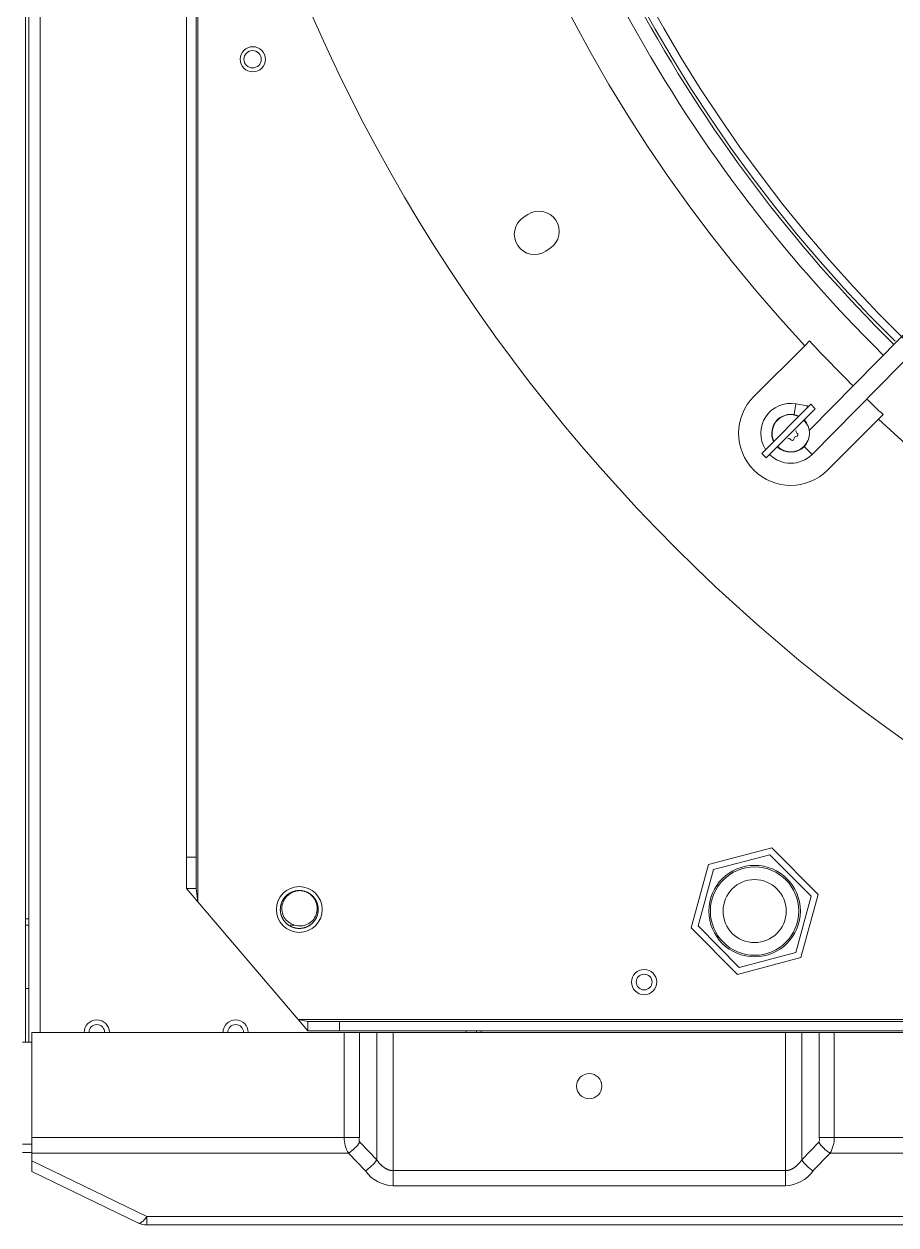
# Model space of a CAD drawing. Header units: millimetres. Extents: x 113490 to 142599, y -20467 to 115.
# Drawn here: x 123553.7 to 123830, y -11964.5 to -11583.8 of the extents above; entities that cross this region are included whole.
import ezdxf

# ---------------------------------------------------------------- set-up
doc = ezdxf.new("R2010")
doc.units = ezdxf.units.MM
doc.layers.add('DV3_0', color=7, linetype='Continuous')

msp = doc.modelspace()

# ---------------------------------------------------------------- linework, layer by layer
at = {"layer": 'DV3_0', "color": 7, "linetype": 'Continuous', "lineweight": 15}
for p, q in [((123554.24, -11906.49), (123554.24, -9742.49)), ((123555.24, -11906.49), (123555.24, -9742.49)), ((123605.24, -11847.85), (123605.24, -9857.26)), ((123608.24, -11847.85), (123608.24, -9857.26)), ((124136.2, -11374.23), (123802.6, -11712.53)), ((123803.45, -11720.21), (124141.11, -11377.79)), ((123713.36, -11644.2), (123711.95, -11645.15)), ((123719.06, -11655.79), (123720.47, -11654.85)), ((123801.13, -11685.77), (123785.02, -11701.88)), ((123802.62, -11684.27), (123801.13, -11685.77)), ((123787.49, -11719.91), (123803.05, -11704.35)), ((123804.46, -11705.77), (123788.91, -11721.32)), ((123801.95, -11704.83), (123798.33, -11704.19)), ((123801.82, -11705.58), (123801.95, -11704.83)), ((123804.46, -11705.77), (123803.05, -11704.35)), ((123801.21, -11709.02), (123801.12, -11709.51)), ((123808.35, -11725.21), (123824.46, -11709.1)), ((123824.46, -11709.1), (123825.96, -11707.61)), ((123787.49, -11719.91), (123788.91, -11721.32)), ((123770.61, -11850.23), (123790.71, -11844.94)), ((123790.71, -11844.94), (123805.34, -11859.7)), ((123605.24, -11857.85), (123605.24, -11847.85)), ((123605.24, -11847.85), (123608.24, -11847.85)), ((123608.24, -11847.85), (123608.24, -11857.85)), ((123765.14, -11870.28), (123770.61, -11850.23)), ((123790.11, -11847.14), (123772.21, -11851.85)), ((123803.13, -11860.28), (123790.11, -11847.14)), ((123772.21, -11851.85), (123767.35, -11869.7)), ((123608.84, -11862.07), (123605.24, -11857.85)), ((123608.24, -11857.85), (123605.24, -11857.85)), ((123608.84, -11862.07), (123608.24, -11857.85)), ((123608.84, -11862.07), (123640.6, -11899.39)), ((123798.26, -11878.13), (123803.13, -11860.28)), ((123805.34, -11859.7), (123799.87, -11879.75)), ((123554.24, -11867.48), (123555.24, -11867.48)), ((123554.24, -11869.48), (123555.24, -11869.48)), ((123638.12, -11869.48), (123639.31, -11869.48)), ((123767.35, -11869.7), (123780.37, -11882.84)), ((123779.77, -11885.04), (123765.14, -11870.28)), ((123799.87, -11879.75), (123779.77, -11885.04)), ((123780.37, -11882.84), (123798.26, -11878.13)), ((123554.24, -11889.48), (123555.24, -11889.48)), ((123643.67, -11899.99), (123640.6, -11899.39)), ((123643.67, -11902.99), (123640.6, -11899.39)), ((123643.67, -11899.99), (123653.67, -11899.99)), ((123643.67, -11902.99), (123643.67, -11899.99)), ((124647.58, -11899.99), (123653.67, -11899.99)), ((123653.67, -11899.99), (123653.67, -11902.99)), ((123556.24, -11903.49), (123556.24, -11936.74)), ((123655.22, -11903.49), (123556.24, -11903.49)), ((123653.67, -11902.99), (123643.67, -11902.99)), ((124647.58, -11902.99), (123653.67, -11902.99)), ((123659.99, -11903.49), (123655.22, -11903.49)), ((123659.99, -11903.49), (123665.51, -11903.49)), ((123670.68, -11903.49), (123665.51, -11903.49)), ((123670.68, -11903.49), (123795, -11903.49)), ((123698.64, -11903.49), (123698.64, -11902.99)), ((123800.16, -11903.49), (123795, -11903.49)), ((123800.16, -11903.49), (123805.69, -11903.49)), ((123810.46, -11903.49), (123805.69, -11903.49)), ((123895.22, -11903.49), (123810.46, -11903.49)), ((123556.24, -11906.49), (123553.24, -11906.49)), ((123556.24, -11936.74), (123556.24, -11941.77)), ((123556.24, -11941.49), (123553.24, -11941.49)), ((123556.24, -11941.77), (123556.24, -11944.18)), ((123556.24, -11944.18), (123556.24, -11947.49)), ((123556.24, -11947.49), (123590, -11963.89)), ((123592.62, -11964.49), (124707.86, -11964.49))]:
    msp.add_line(p, q, dxfattribs=at)
at = {"layer": 'DV3_0', "color": 7, "linetype": 'Continuous', "lineweight": 20}
for p, q in [((123558.84, -11903.49), (123558.84, -9745.49)), ((123608.84, -11862.07), (123608.84, -9845.59)), ((123797.73, -11707.63), (123798.33, -11704.19)), ((123800.96, -11717.76), (123803.45, -11720.21)), ((124660.84, -11899.39), (123640.6, -11899.39)), ((123655.22, -11936.74), (123655.22, -11903.49)), ((123659.99, -11936.74), (123659.99, -11903.49)), ((123665.51, -11943.87), (123665.51, -11903.49)), ((123670.68, -11947.25), (123670.68, -11903.49)), ((123693.84, -11903.49), (123693.84, -11902.99)), ((123697.16, -11903.49), (123697.16, -11902.99)), ((123795, -11947.25), (123795, -11903.49)), ((123800.16, -11943.87), (123800.16, -11903.49)), ((123805.69, -11903.49), (123805.69, -11936.74)), ((123810.46, -11903.49), (123810.46, -11936.74)), ((123655.22, -11936.74), (123556.24, -11936.74)), ((123659.99, -11936.74), (123655.22, -11936.74)), ((123805.69, -11936.74), (123810.46, -11936.74)), ((123895.22, -11936.74), (123810.46, -11936.74)), ((123556.24, -11938.89), (123553.24, -11938.89)), ((123656.55, -11941.77), (123556.24, -11941.77)), ((123661.93, -11947.36), (123656.55, -11941.77)), ((123665.51, -11943.87), (123660.13, -11938.28)), ((123805.55, -11938.28), (123800.16, -11943.87)), ((123809.13, -11941.77), (123803.74, -11947.36)), ((123896.55, -11941.77), (123809.13, -11941.77)), ((123556.24, -11944.18), (123592.62, -11961.85)), ((123795, -11947.25), (123670.68, -11947.25)), ((123670.68, -11947.25), (123670.68, -11952.04)), ((123795, -11947.25), (123795, -11952.04)), ((123795, -11952.04), (123670.68, -11952.04)), ((123592.62, -11961.85), (124707.86, -11961.85)), ((123592.62, -11961.85), (123592.62, -11964.49))]:
    msp.add_line(p, q, dxfattribs=at)
at = {"layer": 'DV3_0', "color": 7, "linetype": 'Continuous', "lineweight": 15}
for centre, radius in [((123626.24, -11594.99), 4), ((123626.15, -11594.99), 2.75), ((123785.24, -11864.99), 14), ((123640.95, -11864.49), 7.25), ((123785.24, -11864.99), 10), ((123750.23, -11887.49), 4), ((123750.23, -11887.49), 2.5), ((123732.84, -11920.49), 4)]:
    msp.add_circle(centre, radius, dxfattribs=at)
at = {"layer": 'DV3_0', "color": 7, "linetype": 'Continuous', "lineweight": 20}
msp.add_circle((123785.24, -11864.99), 14.5, dxfattribs=at)
at = {"layer": 'DV3_0', "color": 7, "linetype": 'Continuous', "lineweight": 15}
for centre, radius, start, end in [((124150.24, -11359.99), 477.5, 136.9802, 223.0198), ((124150.24, -11359.99), 456, 136.2282, 225.3442), ((124150.24, -11359.99), 453.5, 135.9912, 225.5589), ((124150.24, -11359.99), 346, 136.506, 225.3203), ((124150.24, -11359.99), 343.5, 135.6595, 225.6229), ((124150.24, -11359.99), 551.5, 195.4775, 254.5225), ((124150.24, -11359.99), 457, 208.4298, 225.4011), ((123716.92, -11649.53), 6.4, 303.75, 123.75), ((123715.5, -11650.47), 6.4, 123.75, 303.75), ((124150.24, -11359.99), 475.39, 223.011, 225.4011), ((123796.68, -11713.54), 16.5, 135, 315), ((123796.68, -11713.54), 9.5, 80, 212.8167), ((124150.24, -11359.99), 475.39, 226.1242, 226.989), ((123796.68, -11713.54), 6, 64.4712, 205.5288), ((123796.68, -11713.54), 5.91, 64.7712, 205.2288), ((123796.68, -11713.54), 6, 225, 45), ((123796.68, -11713.54), 5.91, 225, 45), ((124150.24, -11359.99), 477.5, 226.9802, 313.0198), ((123798.94, -11712.94), 0.6, 148.8788, 241.1212), ((123798.36, -11713.99), 0.6, 268.8617, 61.1383), ((123796.08, -11715.79), 0.6, 28.8788, 121.1212), ((123797.13, -11715.21), 0.6, 208.8618, 1.1382), ((123798.33, -11715.19), 0.6, 88.8788, 181.1212), ((123796.68, -11713.54), 9.5, 225, 270), ((123796.68, -11713.54), 9.5, 270, 315.4011), ((123640.95, -11864.49), 6, 64.8963, 82.5227), ((123576.79, -11903.49), 4, 0, 180), ((123620.79, -11903.49), 4, 0, 180), ((123576.79, -11903.49), 2.5, 0, 180), ((123620.79, -11903.49), 2.5, 0, 180), ((123592.62, -11958.49), 6, 244.0935, 270)]:
    msp.add_arc(centre, radius, start, end, dxfattribs=at)
at = {"layer": 'DV3_0', "color": 7, "linetype": 'Continuous', "lineweight": 20}
for centre, radius, start, end in [((124150.24, -11359.99), 461.75, 208.3699, 225.4011), ((123664.55, -11936.97), 9.33, 178.573, 210.9696), ((123661.78, -11937.36), 1.89, 160.9993, 209.2458), ((123803.9, -11937.36), 1.89, 330.7536, 19.0013), ((123801.13, -11936.97), 9.33, 329.0299, 1.4276), ((123670.93, -11941.05), 10.99, 215.0741, 268.685), ((123794.75, -11941.05), 10.99, 271.315, 324.9258)]:
    msp.add_arc(centre, radius, start, end, dxfattribs=at)
at = {"layer": 'DV3_0', "color": 7, "linetype": 'Continuous', "lineweight": 15}
for centre, major_axis, start_param, end_param in [((123656.55, -11938.28), (4.49, 4.33), 4.313983, 5.138233), ((123809.13, -11938.28), (-4.49, 4.33), 1.144952, 1.969202), ((123661.93, -11943.87), (4.49, 4.33), 4.313983, 5.138233), ((123803.74, -11943.87), (-4.49, 4.33), 1.144952, 1.969202)]:
    msp.add_ellipse(centre, major_axis=major_axis, ratio=0.436952, start_param=start_param, end_param=end_param, dxfattribs=at)
at = {"layer": 'DV3_0', "color": 7, "linetype": 'Continuous', "lineweight": 20}
msp.add_ellipse((123592.62, -11958.49), major_axis=(2.62, 5.4), ratio=0.282676, start_param=3.141593, end_param=4.185324, dxfattribs=at)
at = {"layer": 'DV3_0', "color": 7, "linetype": 'Continuous', "lineweight": 15}
for points, knots in [([(123800.96, -11709.27), (123801, -11709.23), (123801.08, -11709.15), (123801.17, -11709.06), (123801.21, -11709.02)], [0.94719377, 0.94719377, 0.94719377, 0.94719377, 0.97250001, 1, 1, 1, 1]), ([(123639.49, -11869.41), (123638.13, -11869.09), (123636.93, -11868.21), (123635.51, -11865.84), (123635.27, -11864.37), (123635.86, -11861.67), (123636.68, -11860.44), (123638.93, -11858.81), (123640.34, -11858.42), (123641.73, -11858.54)], [0, 0, 0, 0, 0.25, 0.25, 0.5, 0.5, 0.75, 0.75, 1, 1, 1, 1]), ([(123643.5, -11859.06), (123644.74, -11859.71), (123645.71, -11860.8), (123646.75, -11863.39), (123646.76, -11864.86), (123645.79, -11867.47), (123644.8, -11868.58), (123642.31, -11869.78), (123640.81, -11869.89), (123639.49, -11869.41)], [0, 0, 0, 0, 0.25, 0.25, 0.5, 0.5, 0.75, 0.75, 1, 1, 1, 1])]:
    msp.add_open_spline(points, degree=3, knots=knots, dxfattribs=at)
msp.add_rational_spline([(123646.5, -11862.19), (123645.17, -11858.99), (123641.73, -11858.54), (123638.3, -11858.09), (123636.19, -11860.84), (123634.08, -11863.59), (123635.41, -11866.79), (123636.74, -11869.99), (123640.17, -11870.44), (123643.61, -11870.89), (123645.72, -11868.14), (123647.82, -11865.39), (123646.5, -11862.19), (123645.17, -11858.99), (123641.73, -11858.54), (123638.3, -11858.09), (123636.19, -11860.84), (123634.08, -11863.59), (123635.41, -11866.79), (123636.74, -11869.99), (123640.17, -11870.44), (123643.61, -11870.89), (123645.72, -11868.14), (123647.82, -11865.39), (123646.5, -11862.19), (123645.61, -11860.04), (123643.5, -11859.06)], [1, 0.866025403784, 1, 0.866025403784, 1, 0.866025403784, 1, 0.866025403784, 1, 0.866025403784, 1, 0.866025403784, 1, 0.866025403784, 1, 0.866025403784, 1, 0.866025403784, 1, 0.866025403784, 1, 0.866025403784, 1, 0.866025403784, 1, 0.90591222949, 0.943976505854], degree=2, knots=[0.94372108, 0.94372108, 0.94372108, 0.9481517, 0.9481517, 0.95258231, 0.95258231, 0.95701293, 0.95701293, 0.96144354, 0.96144354, 0.96587416, 0.96587416, 0.97030477, 0.97030477, 0.97473539, 0.97473539, 0.979166, 0.979166, 0.98359662, 0.98359662, 0.98802723, 0.98802723, 0.99245785, 0.99245785, 0.99688846, 0.99688846, 1, 1, 1], dxfattribs=at)
at = {"layer": 'DV3_0', "color": 7, "linetype": 'Continuous', "lineweight": 20}
for points, knots in [([(123670.68, -11947.25), (123670.63, -11947.25), (123670.53, -11947.25), (123670.39, -11947.24), (123670.24, -11947.23), (123670.09, -11947.21), (123669.95, -11947.19), (123669.8, -11947.16), (123669.65, -11947.13), (123669.5, -11947.09), (123669.35, -11947.04), (123669.2, -11946.99), (123669.05, -11946.93), (123668.9, -11946.87), (123668.74, -11946.8), (123668.58, -11946.72), (123668.42, -11946.64), (123668.26, -11946.54), (123668.1, -11946.44), (123667.93, -11946.33), (123667.76, -11946.21), (123667.59, -11946.09), (123667.42, -11945.95), (123667.24, -11945.8), (123667.06, -11945.64), (123666.88, -11945.47), (123666.69, -11945.28), (123666.5, -11945.09), (123666.31, -11944.88), (123666.11, -11944.65), (123665.91, -11944.41), (123665.71, -11944.15), (123665.58, -11943.97), (123665.51, -11943.87)], [0, 0, 0, 0, 0.024413, 0.048868, 0.073403, 0.098058, 0.122876, 0.147897, 0.173164, 0.198721, 0.224613, 0.250887, 0.277591, 0.304774, 0.33249, 0.360793, 0.38974, 0.419391, 0.449809, 0.481061, 0.513216, 0.546348, 0.580533, 0.615853, 0.652392, 0.69024, 0.729488, 0.770232, 0.812573, 0.856611, 0.902453, 0.950186, 1, 1, 1, 1]), ([(123800.16, -11943.87), (123800.1, -11943.97), (123799.96, -11944.15), (123799.76, -11944.41), (123799.57, -11944.65), (123799.37, -11944.88), (123799.18, -11945.09), (123798.99, -11945.28), (123798.8, -11945.47), (123798.62, -11945.64), (123798.44, -11945.8), (123798.26, -11945.95), (123798.09, -11946.09), (123797.92, -11946.21), (123797.75, -11946.33), (123797.58, -11946.44), (123797.42, -11946.54), (123797.26, -11946.64), (123797.1, -11946.72), (123796.94, -11946.8), (123796.78, -11946.87), (123796.63, -11946.93), (123796.48, -11946.99), (123796.32, -11947.04), (123796.17, -11947.09), (123796.02, -11947.13), (123795.88, -11947.16), (123795.73, -11947.19), (123795.58, -11947.21), (123795.44, -11947.23), (123795.29, -11947.24), (123795.15, -11947.25), (123795.05, -11947.25), (123795, -11947.25)], [0, 0, 0, 0, 0.049764, 0.097517, 0.143364, 0.187409, 0.229756, 0.270506, 0.309759, 0.347611, 0.384155, 0.419479, 0.453668, 0.486804, 0.518962, 0.550217, 0.580639, 0.610293, 0.639243, 0.667548, 0.695267, 0.722453, 0.749159, 0.775436, 0.80133, 0.82689, 0.85216, 0.877183, 0.902004, 0.92666, 0.951207, 0.975655, 1, 1, 1, 1])]:
    msp.add_open_spline(points, degree=3, knots=knots, dxfattribs=at)

doc.saveas('drawing.dxf')
